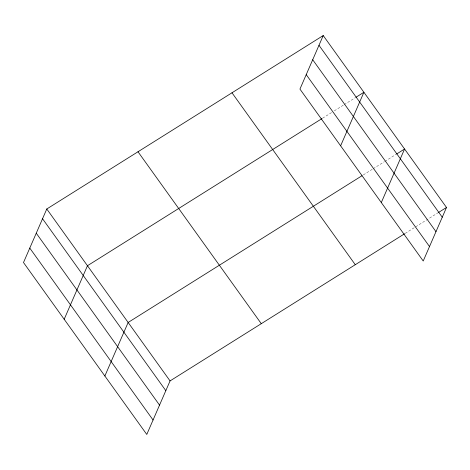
<?xml version="1.0" encoding="UTF-8"?>
<svg xmlns="http://www.w3.org/2000/svg" width="470" height="470" viewBox="0 0 470 470"><rect width="100%" height="100%" fill="white"/><g stroke="black" fill="none" stroke-linecap="round" stroke-linejoin="round"><path stroke-width="0.35" stroke-dasharray="2.35 1.76" d="M322.602 118.193L331.849 112.395M334.317 110.844L343.558 105.045M344.175 104.657L355.273 97.695M363.287 174.928L372.534 169.13M373.151 168.742L384.243 161.78M384.86 161.392L395.957 154.43M405.199 233.379L437.87 212.881"/><path stroke-width="0.7" d="M323.219 35.55L299.942 89.083L423.223 261.003L446.5 207.47L323.219 35.55L46.777 208.997L23.5 262.53L146.781 434.45L170.058 380.917L404.588 233.766M64.184 319.265L87.461 265.732L321.985 118.581M104.863 376L128.14 322.467L362.053 175.704M340.627 145.817L363.903 92.285L355.89 97.308M381.311 202.547L404.582 149.013L396.574 154.042M438.487 212.493L446.5 207.47M318.983 45.296L442.264 217.216M312.697 59.743L435.978 231.663M306.223 74.63L429.504 246.55M231.992 92.79L355.273 264.704M138.004 151.763L261.285 323.677M46.777 208.997L170.058 380.917M42.541 218.744L165.822 390.664M36.255 233.196L159.536 405.116M29.78 248.084L153.061 420.004"/></g></svg>
